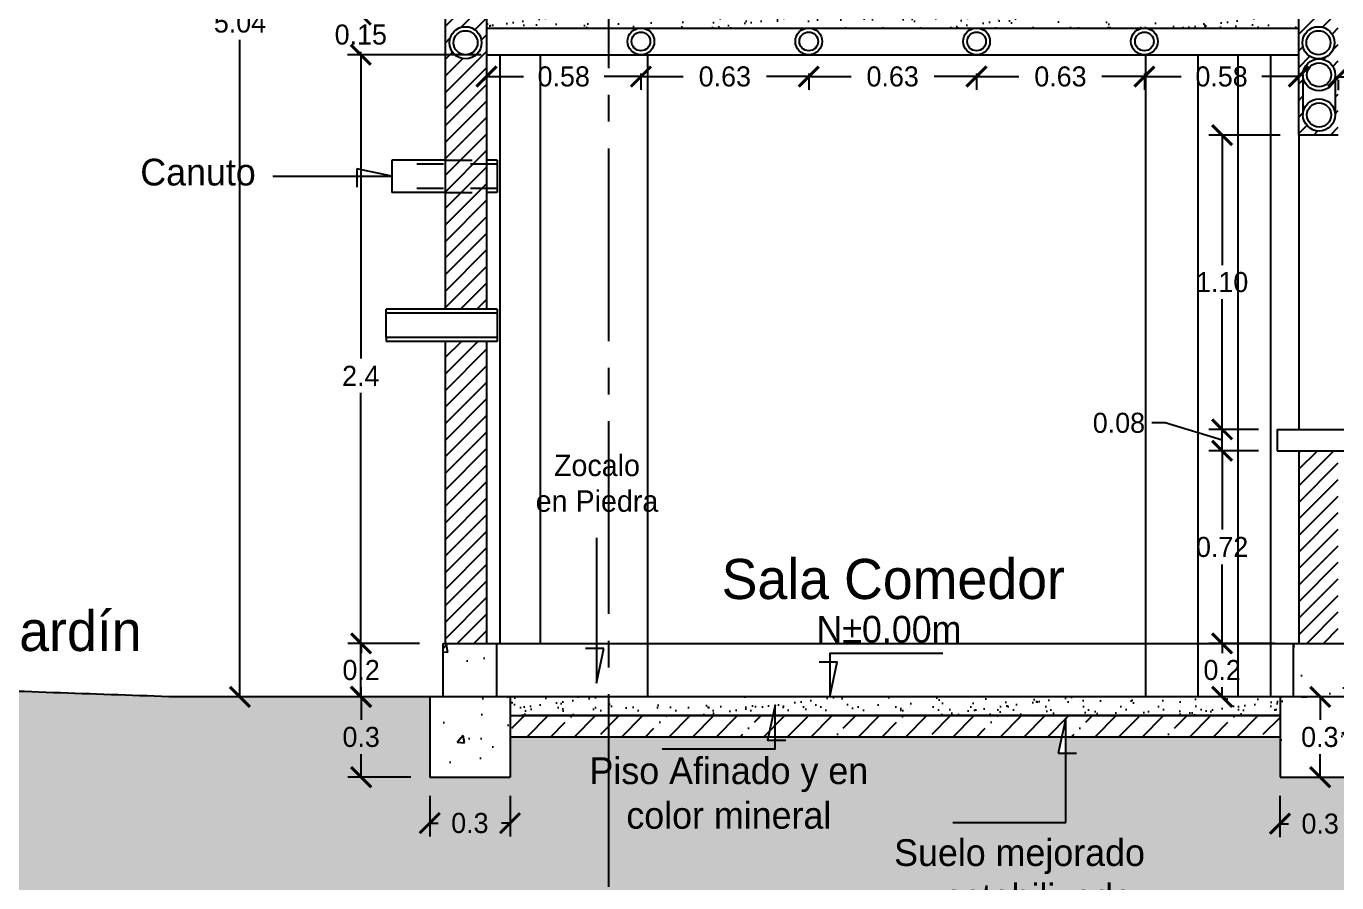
# Model space of a CAD drawing. Extents: x 132.5 to 215, y 54.5 to 129.7.
# Drawn here: x 186.181 to 191.076, y 109.619 to 112.82 of the extents above; entities that cross this region are included whole.
import ezdxf

# ---------------------------------------------------------------- set-up
doc = ezdxf.new("R2010")
doc.units = 0
doc.header["$LTSCALE"] = 0.06
doc.header["$MEASUREMENT"] = 0
doc.header["$PDMODE"] = 34
doc.header["$PDSIZE"] = -5
doc.linetypes.add('ACAD_ISO02W100', pattern=[15, 12, -3])
doc.linetypes.add('ACAD_ISO04W100', pattern=[30.5, 24, -3, 0.5, -3])
doc.layers.get('0').update_dxf_attribs({"linetype": 'CONTINUOUS'})
doc.layers.get('DEFPOINTS').update_dxf_attribs({"linetype": 'CONTINUOUS'})
for name, color, linetype in [('COTAS', 7, 'CONTINUOUS'), ('EJES', 1, 'ACAD_ISO04W100'), ('L005', 46, 'CONTINUOUS'), ('L01', 21, 'CONTINUOUS'), ('L02', 2, 'CONTINUOUS'), ('L025', 4, 'CONTINUOUS'), ('L03', 6, 'CONTINUOUS'), ('L05', 3, 'CONTINUOUS'), ('L07', 20, 'CONTINUOUS'), ('PROY', 9, 'ACAD_ISO02W100')]:
    doc.layers.add(name, color=color, linetype=linetype)
doc.styles.add('STYLE3', font='stylu.ttf')
doc.dimstyles.new('ISO-25', dxfattribs={"dimtxt": 0.075, "dimasz": 0.075, "dimexe": 0.05, "dimexo": 0.07, "dimgap": 0.025, "dimtad": 0, "dimtih": 1, "dimtoh": 1, "dimdsep": 46, "dimtxsty": 'STYLE3', "dimblk1": 'ARCHTICK', "dimblk2": 'ARCHTICK', "dimsah": 1, "dimcen": 1, "dimadec": 0, "dimazin": 0, "dimtfac": 1, "dimtmove": 1, "dimatfit": 3, "dimldrblk": 'ARCHTICK', "dimfxl": 1, "dimtolj": 1, "dimtzin": 0, "dimarcsym": 0})
pattern_1 = [(37.5, (0, 0), (-0.0028347, 0.08670707), [0, -0.0684, 0, -0.0765, 0, -0.073125]), (7.5, (0, 0), (0.07963995, 0.12699657), [0, -0.0369, 0, -0.06165, 0, -0.023625]), (327.5, (-0.05535, 0), (0.140136384, 0.000254657), [0, -0.0225, 0, -0.081, 0, -0.10575]), (317.5, (-0.05535, 0), (0.1352757, 0.0394954), [0, -0.01125, 0, -0.0531, 0, -0.06075])]
pattern_2 = [(45, (0, 0), (-0.030935922, 0.030935922), [])]

# ---------------------------------------------------------------- blocks, each defined once
blk = doc.blocks.new('_ARCHTICK')
at = {"color": 0, "linetype": 'ByBlock', "const_width": 0.15}
blk.add_lwpolyline([(-0.5, -0.5), (0.5, 0.5)], dxfattribs=at)
blk = doc.blocks.new('*D173')
at = {"color": 0, "linetype": 'ByBlock'}
for p, q in [((140.1606, 117.6568), (139.6611, 117.6568)), ((139.7111, 117.6568), (139.7111, 116.521)), ((139.7111, 115.2568), (139.7111, 116.3926)), ((139.9486, 115.2568), (139.6611, 115.2568))]:
    blk.add_line(p, q, dxfattribs=at)
at = {"layer": 'DEFPOINTS', "color": 0, "linetype": 'ByBlock'}
for p in [(139.7111, 117.6568), (140.2306, 117.6568), (140.0186, 115.2568)]:
    blk.add_point(p, dxfattribs=at)
at = {"color": 0, "linetype": 'ByBlock', "xscale": 0.075, "yscale": 0.075, "zscale": 0.075}
for p, rotation in [((139.7111, 117.6568), 90), ((139.7111, 115.2568), 270)]:
    blk.add_blockref('_ARCHTICK', p, dxfattribs=dict(at, rotation=rotation))
at = {"color": 0, "linetype": 'ByBlock', "insert": (139.7111, 116.4568), "char_height": 0.075, "attachment_point": 5, "style": 'STYLE3'}
blk.add_mtext('\\A1;2.4', dxfattribs=at)
blk = doc.blocks.new('*D171')
at = {"color": 0, "linetype": 'ByBlock'}
for p, q in [((139.9072, 120.2968), (139.2099, 120.2968)), ((139.2599, 120.2968), (139.2599, 117.8412)), ((139.2599, 115.2568), (139.2599, 117.7123)), ((139.6424, 115.2568), (139.2099, 115.2568))]:
    blk.add_line(p, q, dxfattribs=at)
at = {"layer": 'DEFPOINTS', "color": 0, "linetype": 'ByBlock'}
for p in [(139.2599, 120.2968), (139.9772, 120.2968), (139.7124, 115.2568)]:
    blk.add_point(p, dxfattribs=at)
at = {"color": 0, "linetype": 'ByBlock', "xscale": 0.075, "yscale": 0.075, "zscale": 0.075}
for p, rotation in [((139.2599, 120.2968), 90), ((139.2599, 115.2568), 270)]:
    blk.add_blockref('_ARCHTICK', p, dxfattribs=dict(at, rotation=rotation))
at = {"color": 0, "linetype": 'ByBlock', "insert": (139.2599, 117.7768), "char_height": 0.075, "attachment_point": 5, "style": 'STYLE3'}
blk.add_mtext('\\A1;5.04', dxfattribs=at)
blk = doc.blocks.new('*D150')
at = {"color": 0, "linetype": 'ByBlock'}
for p, q in [((139.9298, 115.4568), (139.6624, 115.4568)), ((139.7124, 115.4568), (139.7124, 115.4206)), ((139.7124, 115.2568), (139.7124, 115.2929))]:
    blk.add_line(p, q, dxfattribs=at)
at = {"layer": 'DEFPOINTS', "color": 0, "linetype": 'ByBlock'}
for p in [(139.7124, 115.4568), (139.9998, 115.4568), (139.9685, 115.2568)]:
    blk.add_point(p, dxfattribs=at)
at = {"color": 0, "linetype": 'ByBlock', "xscale": 0.075, "yscale": 0.075, "zscale": 0.075}
for p, rotation in [((139.7124, 115.4568), 90), ((139.7124, 115.2568), 270)]:
    blk.add_blockref('_ARCHTICK', p, dxfattribs=dict(at, rotation=rotation))
at = {"color": 0, "linetype": 'ByBlock', "insert": (139.7124, 115.3568), "char_height": 0.075, "attachment_point": 5, "style": 'STYLE3'}
blk.add_mtext('\\A1;0.2', dxfattribs=at)
blk = doc.blocks.new('*D149')
at = {"color": 0, "linetype": 'ByBlock'}
for p, q in [((139.8985, 115.2568), (139.6624, 115.2568)), ((139.7124, 115.2568), (139.7124, 115.1709)), ((139.7124, 114.9568), (139.7124, 115.0427)), ((139.8985, 114.9568), (139.6624, 114.9568))]:
    blk.add_line(p, q, dxfattribs=at)
at = {"layer": 'DEFPOINTS', "color": 0, "linetype": 'ByBlock'}
for p in [(139.7124, 115.2568), (139.9685, 115.2568), (139.9685, 114.9568)]:
    blk.add_point(p, dxfattribs=at)
at = {"color": 0, "linetype": 'ByBlock', "xscale": 0.075, "yscale": 0.075, "zscale": 0.075}
for p, rotation in [((139.7124, 115.2568), 90), ((139.7124, 114.9568), 270)]:
    blk.add_blockref('_ARCHTICK', p, dxfattribs=dict(at, rotation=rotation))
at = {"color": 0, "linetype": 'ByBlock', "insert": (139.7124, 115.1068), "char_height": 0.075, "attachment_point": 5, "style": 'STYLE3'}
blk.add_mtext('\\A1;0.3', dxfattribs=at)
blk = doc.blocks.new('*D148')
at = {"color": 0, "linetype": 'ByBlock'}
for p, q in [((139.9685, 114.8868), (139.9685, 114.7351)), ((140.2685, 114.8868), (140.2685, 114.7351)), ((139.9685, 114.7851), (140.0006, 114.7851)), ((140.2685, 114.7851), (140.2364, 114.7851))]:
    blk.add_line(p, q, dxfattribs=at)
at = {"layer": 'DEFPOINTS', "color": 0, "linetype": 'ByBlock'}
for p in [(139.9685, 114.9568), (140.2685, 114.9568), (139.9685, 114.7851)]:
    blk.add_point(p, dxfattribs=at)
at = {"color": 0, "linetype": 'ByBlock', "xscale": 0.075, "yscale": 0.075, "zscale": 0.075, "rotation": 180}
blk.add_blockref('_ARCHTICK', (139.9685, 114.7851), dxfattribs=at)
at = {"color": 0, "linetype": 'ByBlock', "xscale": 0.075, "yscale": 0.075, "zscale": 0.075}
blk.add_blockref('_ARCHTICK', (140.2685, 114.7851), dxfattribs=at)
at = {"color": 0, "linetype": 'ByBlock', "insert": (140.1185, 114.7851), "char_height": 0.075, "attachment_point": 5, "style": 'STYLE3'}
blk.add_mtext('\\A1;0.3', dxfattribs=at)
blk = doc.blocks.new('*D174')
at = {"color": 0, "linetype": 'ByBlock'}
for p, q in [((139.7111, 117.8068), (139.7111, 117.8818)), ((140.1606, 117.8068), (139.6611, 117.8068)), ((139.7111, 117.8068), (139.7111, 117.7962)), ((139.7111, 117.6568), (139.7111, 117.6674)), ((139.7111, 117.6568), (139.7111, 117.5818))]:
    blk.add_line(p, q, dxfattribs=at)
at = {"layer": 'DEFPOINTS', "color": 0, "linetype": 'ByBlock'}
for p in [(139.7111, 117.8068), (140.2306, 117.8068), (140.2306, 117.6568)]:
    blk.add_point(p, dxfattribs=at)
at = {"color": 0, "linetype": 'ByBlock', "xscale": 0.075, "yscale": 0.075, "zscale": 0.075}
for p, rotation in [((139.7111, 117.8068), 270), ((139.7111, 117.6568), 90)]:
    blk.add_blockref('_ARCHTICK', p, dxfattribs=dict(at, rotation=rotation))
at = {"color": 0, "linetype": 'ByBlock', "insert": (139.7111, 117.7318), "char_height": 0.075, "attachment_point": 5, "style": 'STYLE3'}
blk.add_mtext('\\A1;0.15', dxfattribs=at)
blk = doc.blocks.new('*D178')
at = {"color": 0, "linetype": 'ByBlock'}
for p, q in [((143.0638, 116.1768), (142.8781, 116.1768)), ((142.9281, 116.1768), (142.9281, 115.8822)), ((142.9281, 115.4568), (142.9281, 115.7513)), ((142.8581, 115.4568), (142.8781, 115.4568))]:
    blk.add_line(p, q, dxfattribs=at)
at = {"layer": 'DEFPOINTS', "color": 0, "linetype": 'ByBlock'}
for p in [(142.9281, 116.1768), (143.1338, 116.1768), (142.9281, 115.4568)]:
    blk.add_point(p, dxfattribs=at)
at = {"color": 0, "linetype": 'ByBlock', "xscale": 0.075, "yscale": 0.075, "zscale": 0.075}
for p, rotation in [((142.9281, 116.1768), 90), ((142.9281, 115.4568), 270)]:
    blk.add_blockref('_ARCHTICK', p, dxfattribs=dict(at, rotation=rotation))
at = {"color": 0, "linetype": 'ByBlock', "insert": (142.9281, 115.8168), "char_height": 0.075, "attachment_point": 5, "style": 'STYLE3'}
blk.add_mtext('\\A1;0.72', dxfattribs=at)
blk = doc.blocks.new('*D157')
at = {"color": 0, "linetype": 'ByBlock'}
for p, q in [((143.1243, 115.4568), (142.8781, 115.4568)), ((142.9281, 115.4568), (142.9281, 115.4206)), ((142.9281, 115.2568), (142.9281, 115.2929))]:
    blk.add_line(p, q, dxfattribs=at)
at = {"layer": 'DEFPOINTS', "color": 0, "linetype": 'ByBlock'}
for p in [(142.9281, 115.4568), (143.1943, 115.4568), (143.1441, 115.2568)]:
    blk.add_point(p, dxfattribs=at)
at = {"color": 0, "linetype": 'ByBlock', "xscale": 0.075, "yscale": 0.075, "zscale": 0.075}
for p, rotation in [((142.9281, 115.4568), 90), ((142.9281, 115.2568), 270)]:
    blk.add_blockref('_ARCHTICK', p, dxfattribs=dict(at, rotation=rotation))
at = {"color": 0, "linetype": 'ByBlock', "insert": (142.9281, 115.3568), "char_height": 0.075, "attachment_point": 5, "style": 'STYLE3'}
blk.add_mtext('\\A1;0.2', dxfattribs=at)
blk = doc.blocks.new('*D156')
at = {"color": 0, "linetype": 'ByBlock'}
for p, q in [((190.944, 110.3133), (190.964, 110.3133)), ((191.014, 110.3133), (191.014, 110.2275)), ((191.014, 110.0133), (191.014, 110.0992)), ((190.944, 110.0133), (190.964, 110.0133))]:
    blk.add_line(p, q, dxfattribs=at)
at = {"layer": 'DEFPOINTS', "color": 0, "linetype": 'ByBlock'}
for p in [(191.014, 110.3133), (191.014, 110.3133), (191.014, 110.0133)]:
    blk.add_point(p, dxfattribs=at)
at = {"color": 0, "linetype": 'ByBlock', "xscale": 0.075, "yscale": 0.075, "zscale": 0.075}
for p, rotation in [((191.014, 110.3133), 90), ((191.014, 110.0133), 270)]:
    blk.add_blockref('_ARCHTICK', p, dxfattribs=dict(at, rotation=rotation))
at = {"color": 0, "linetype": 'ByBlock', "insert": (191.0126, 110.1633), "char_height": 0.075, "attachment_point": 5, "style": 'STYLE3'}
blk.add_mtext('\\A1;0.3', dxfattribs=at)
blk = doc.blocks.new('*D151')
at = {"color": 0, "linetype": 'ByBlock'}
for p, q in [((143.1441, 114.8868), (143.1441, 114.7329)), ((143.4441, 114.8868), (143.4441, 114.7329)), ((143.1441, 114.7829), (143.1762, 114.7829)), ((143.4441, 114.7829), (143.412, 114.7829))]:
    blk.add_line(p, q, dxfattribs=at)
at = {"layer": 'DEFPOINTS', "color": 0, "linetype": 'ByBlock'}
for p in [(143.1441, 114.9568), (143.4441, 114.9568), (143.4441, 114.7829)]:
    blk.add_point(p, dxfattribs=at)
at = {"color": 0, "linetype": 'ByBlock', "xscale": 0.075, "yscale": 0.075, "zscale": 0.075, "rotation": 180}
blk.add_blockref('_ARCHTICK', (143.1441, 114.7829), dxfattribs=at)
at = {"color": 0, "linetype": 'ByBlock', "xscale": 0.075, "yscale": 0.075, "zscale": 0.075}
blk.add_blockref('_ARCHTICK', (143.4441, 114.7829), dxfattribs=at)
at = {"color": 0, "linetype": 'ByBlock', "insert": (143.2941, 114.7829), "char_height": 0.075, "attachment_point": 5, "style": 'STYLE3'}
blk.add_mtext('\\A1;0.3', dxfattribs=at)
blk = doc.blocks.new('*D179')
at = {"color": 0, "linetype": 'ByBlock'}
for p, q in [((142.7151, 116.2807), (142.6651, 116.2807)), ((142.9281, 116.2168), (142.7151, 116.2807)), ((143.0638, 116.2568), (142.8781, 116.2568)), ((142.9281, 116.1768), (142.9281, 116.2568))]:
    blk.add_line(p, q, dxfattribs=at)
at = {"layer": 'DEFPOINTS', "color": 0, "linetype": 'ByBlock'}
for p in [(142.9281, 116.2568), (143.1338, 116.2568), (143.1338, 116.1768)]:
    blk.add_point(p, dxfattribs=at)
at = {"color": 0, "linetype": 'ByBlock', "xscale": 0.075, "yscale": 0.075, "zscale": 0.075}
for p, rotation in [((142.9281, 116.2568), 90), ((142.9281, 116.1768), 270)]:
    blk.add_blockref('_ARCHTICK', p, dxfattribs=dict(at, rotation=rotation))
at = {"color": 0, "linetype": 'ByBlock', "insert": (142.6401, 116.2807), "char_height": 0.075, "attachment_point": 6, "style": 'STYLE3'}
blk.add_mtext('\\A1;0.08', dxfattribs=at)
blk = doc.blocks.new('*D180')
at = {"color": 0, "linetype": 'ByBlock'}
for p, q in [((190.8641, 112.4133), (190.5979, 112.4133)), ((190.6479, 112.4133), (190.6479, 111.9272)), ((190.6479, 111.3133), (190.6479, 111.7995))]:
    blk.add_line(p, q, dxfattribs=at)
at = {"layer": 'DEFPOINTS', "color": 0, "linetype": 'ByBlock'}
for p in [(190.6479, 112.4133), (190.9341, 112.4133), (190.8537, 111.3133)]:
    blk.add_point(p, dxfattribs=at)
at = {"color": 0, "linetype": 'ByBlock', "xscale": 0.075, "yscale": 0.075, "zscale": 0.075}
for p, rotation in [((190.6479, 112.4133), 90), ((190.6479, 111.3133), 270)]:
    blk.add_blockref('_ARCHTICK', p, dxfattribs=dict(at, rotation=rotation))
at = {"color": 0, "linetype": 'ByBlock', "insert": (190.6479, 111.8633), "char_height": 0.075, "attachment_point": 5, "style": 'STYLE3'}
blk.add_mtext('\\A1;1.10', dxfattribs=at)
blk = doc.blocks.new('*D265')
at = {"color": 0, "linetype": 'ByBlock'}
for p, q in [((191.0818, 112.631), (191.218, 112.631)), ((191.5838, 112.631), (191.4475, 112.631)), ((191.0818, 112.6201), (191.0818, 112.581))]:
    blk.add_line(p, q, dxfattribs=at)
at = {"layer": 'DEFPOINTS', "color": 0, "linetype": 'ByBlock'}
for p in [(191.0818, 112.6901), (191.5838, 112.7133), (191.0818, 112.631)]:
    blk.add_point(p, dxfattribs=at)
at = {"color": 0, "linetype": 'ByBlock', "xscale": 0.075, "yscale": 0.075, "zscale": 0.075, "rotation": 180}
blk.add_blockref('_ARCHTICK', (191.0818, 112.631), dxfattribs=at)
at = {"color": 0, "linetype": 'ByBlock', "xscale": 0.075, "yscale": 0.075, "zscale": 0.075}
blk.add_blockref('_ARCHTICK', (191.5838, 112.631), dxfattribs=at)
at = {"color": 0, "linetype": 'ByBlock', "insert": (191.3328, 112.631), "char_height": 0.075, "attachment_point": 5, "style": 'STYLE3'}
blk.add_mtext('\\A1;0.5', dxfattribs=at)
blk = doc.blocks.new('*D266')
at = {"color": 0, "linetype": 'ByBlock'}
for p, q in [((190.3574, 112.6433), (190.3574, 112.5819)), ((190.3574, 112.6319), (190.4952, 112.6319)), ((190.9341, 112.6319), (190.7963, 112.6319))]:
    blk.add_line(p, q, dxfattribs=at)
at = {"layer": 'DEFPOINTS', "color": 0, "linetype": 'ByBlock'}
for p in [(190.3574, 112.7133), (190.9341, 112.7132), (190.3574, 112.6319)]:
    blk.add_point(p, dxfattribs=at)
at = {"color": 0, "linetype": 'ByBlock', "xscale": 0.075, "yscale": 0.075, "zscale": 0.075, "rotation": 180}
blk.add_blockref('_ARCHTICK', (190.3574, 112.6319), dxfattribs=at)
at = {"color": 0, "linetype": 'ByBlock', "xscale": 0.075, "yscale": 0.075, "zscale": 0.075}
blk.add_blockref('_ARCHTICK', (190.9341, 112.6319), dxfattribs=at)
at = {"color": 0, "linetype": 'ByBlock', "insert": (190.6457, 112.6319), "char_height": 0.075, "attachment_point": 5, "style": 'STYLE3'}
blk.add_mtext('\\A1;0.58', dxfattribs=at)
blk = doc.blocks.new('*D267')
at = {"color": 0, "linetype": 'ByBlock'}
for p, q in [((189.7307, 112.6433), (189.7307, 112.5819)), ((189.7307, 112.6319), (189.8889, 112.6319)), ((190.3574, 112.6319), (190.1991, 112.6319))]:
    blk.add_line(p, q, dxfattribs=at)
at = {"layer": 'DEFPOINTS', "color": 0, "linetype": 'ByBlock'}
for p in [(189.7307, 112.7133), (190.3574, 112.7133), (189.7307, 112.6319)]:
    blk.add_point(p, dxfattribs=at)
at = {"color": 0, "linetype": 'ByBlock', "xscale": 0.075, "yscale": 0.075, "zscale": 0.075, "rotation": 180}
blk.add_blockref('_ARCHTICK', (189.7307, 112.6319), dxfattribs=at)
at = {"color": 0, "linetype": 'ByBlock', "xscale": 0.075, "yscale": 0.075, "zscale": 0.075}
blk.add_blockref('_ARCHTICK', (190.3574, 112.6319), dxfattribs=at)
at = {"color": 0, "linetype": 'ByBlock', "insert": (190.044, 112.6319), "char_height": 0.075, "attachment_point": 5, "style": 'STYLE3'}
blk.add_mtext('\\A1;0.63', dxfattribs=at)
blk = doc.blocks.new('*D268')
at = {"color": 0, "linetype": 'ByBlock'}
for p, q in [((189.1039, 112.6433), (189.1039, 112.5819)), ((189.1039, 112.6319), (189.2622, 112.6319)), ((189.7307, 112.6319), (189.5724, 112.6319))]:
    blk.add_line(p, q, dxfattribs=at)
at = {"layer": 'DEFPOINTS', "color": 0, "linetype": 'ByBlock'}
for p in [(189.1039, 112.7133), (189.7307, 112.7133), (189.1039, 112.6319)]:
    blk.add_point(p, dxfattribs=at)
at = {"color": 0, "linetype": 'ByBlock', "xscale": 0.075, "yscale": 0.075, "zscale": 0.075, "rotation": 180}
blk.add_blockref('_ARCHTICK', (189.1039, 112.6319), dxfattribs=at)
at = {"color": 0, "linetype": 'ByBlock', "xscale": 0.075, "yscale": 0.075, "zscale": 0.075}
blk.add_blockref('_ARCHTICK', (189.7307, 112.6319), dxfattribs=at)
at = {"color": 0, "linetype": 'ByBlock', "insert": (189.4173, 112.6319), "char_height": 0.075, "attachment_point": 5, "style": 'STYLE3'}
blk.add_mtext('\\A1;0.63', dxfattribs=at)
blk = doc.blocks.new('*D269')
at = {"color": 0, "linetype": 'ByBlock'}
for p, q in [((188.4772, 112.6433), (188.4772, 112.5819)), ((188.4772, 112.6319), (188.6354, 112.6319)), ((189.1039, 112.6319), (188.9457, 112.6319))]:
    blk.add_line(p, q, dxfattribs=at)
at = {"layer": 'DEFPOINTS', "color": 0, "linetype": 'ByBlock'}
for p in [(188.4772, 112.7133), (189.1039, 112.7133), (188.4772, 112.6319)]:
    blk.add_point(p, dxfattribs=at)
at = {"color": 0, "linetype": 'ByBlock', "xscale": 0.075, "yscale": 0.075, "zscale": 0.075, "rotation": 180}
blk.add_blockref('_ARCHTICK', (188.4772, 112.6319), dxfattribs=at)
at = {"color": 0, "linetype": 'ByBlock', "xscale": 0.075, "yscale": 0.075, "zscale": 0.075}
blk.add_blockref('_ARCHTICK', (189.1039, 112.6319), dxfattribs=at)
at = {"color": 0, "linetype": 'ByBlock', "insert": (188.7905, 112.6319), "char_height": 0.075, "attachment_point": 5, "style": 'STYLE3'}
blk.add_mtext('\\A1;0.63', dxfattribs=at)
blk = doc.blocks.new('*D270')
at = {"color": 0, "linetype": 'ByBlock'}
for p, q in [((187.9004, 112.6433), (187.9004, 112.5819)), ((187.9004, 112.6319), (188.0383, 112.6319)), ((188.4772, 112.6319), (188.3393, 112.6319))]:
    blk.add_line(p, q, dxfattribs=at)
at = {"layer": 'DEFPOINTS', "color": 0, "linetype": 'ByBlock'}
for p in [(187.9004, 112.7133), (188.4772, 112.7133), (187.9004, 112.6319)]:
    blk.add_point(p, dxfattribs=at)
at = {"color": 0, "linetype": 'ByBlock', "xscale": 0.075, "yscale": 0.075, "zscale": 0.075, "rotation": 180}
blk.add_blockref('_ARCHTICK', (187.9004, 112.6319), dxfattribs=at)
at = {"color": 0, "linetype": 'ByBlock', "xscale": 0.075, "yscale": 0.075, "zscale": 0.075}
blk.add_blockref('_ARCHTICK', (188.4772, 112.6319), dxfattribs=at)
at = {"color": 0, "linetype": 'ByBlock', "insert": (188.1888, 112.6319), "char_height": 0.075, "attachment_point": 5, "style": 'STYLE3'}
blk.add_mtext('\\A1;0.58', dxfattribs=at)

msp = doc.modelspace()

# ---------------------------------------------------------------- hatches: boundary and pattern name
at = {"layer": 'L005'}
h = msp.add_hatch(dxfattribs=at)
h.set_pattern_fill('ANSI31,_O', color=256, scale=0.35)
h.set_pattern_definition(pattern_2)
edge = h.paths.add_edge_path()
edge.add_line((190.9341, 112.4133), (191.0817, 112.4133))
edge.add_line((191.0817, 112.4133), (191.0823, 116.263))
edge.add_ellipse((191.1298, 116.3074), major_axis=(0, -0.0729), ratio=0.82358, start_angle=232.4041, end_angle=307.577, ccw=False)
edge.add_line((191.0823, 116.3518), (191.0823, 116.3826))
edge.add_line((191.0823, 116.3826), (191.0179, 116.3858))
edge.add_arc((191.0104, 116.3263), 0.06, 0, 82.8519, ccw=False)
edge.add_arc((191.0104, 116.3263), 0.06, -180, 0, ccw=False)
edge.add_arc((191.0104, 116.3263), 0.06, 91.4139, 180, ccw=False)
edge.add_line((191.0089, 116.3863), (190.9341, 116.39))
edge.add_line((190.9341, 116.39), (190.9341, 116.3656))
edge.add_ellipse((190.8885, 116.3181), major_axis=(0, -0.0729), ratio=0.82358, start_angle=49.3956, end_angle=130.6044, ccw=False)
edge.add_line((190.9341, 116.2707), (190.9341, 112.4133))
h.paths.add_polyline_path([(190.9481, 114.9233, -0.414214), (191.0081, 114.9833, -0.414214), (190.9481, 115.0433, -1), (191.0681, 115.0433, -0.414214), (191.0081, 114.9833, -0.414214), (191.0681, 114.9233, -1)], flags=16)
h.paths.add_polyline_path([(190.9631, 114.9233, -1), (191.0531, 114.9233, -1)], flags=0)
h.paths.add_polyline_path([(190.9631, 115.0433, -1), (191.0531, 115.0433, -1)], flags=0)
h.paths.add_polyline_path([(191.0676, 112.7583, -0.403984), (191.0097, 112.6983, -0.414214), (191.0697, 112.6383), (191.0697, 112.4883, -1), (190.9497, 112.4883), (190.9497, 112.6383, -0.403984), (191.0076, 112.6983, -0.414214), (190.9476, 112.7583, -1)], flags=16)
h.paths.add_polyline_path([(191.0526, 112.7583, -1.000001), (190.9626, 112.7583, -1.000001)], flags=0)
h.paths.add_polyline_path([(191.0547, 112.6383, -1.000001), (190.9647, 112.6383, -1.000001)], flags=0)
h.paths.add_polyline_path([(191.0547, 112.4883, -1.000001), (190.9647, 112.4883, -1.000001)], flags=0)
h = msp.add_hatch(dxfattribs=at)
h.set_pattern_fill('ANSI31,_O', color=256, scale=0.35)
h.set_pattern_definition(pattern_2)
h.paths.add_polyline_path([(187.9004, 115.3533), (187.7471, 115.3533), (187.7471, 111.7622), (187.9004, 111.7622)])
h.paths.add_polyline_path([(187.8822, 112.7583, -1), (187.7622, 112.7583, -1)], flags=16)
h.paths.add_polyline_path([(187.8672, 112.7583, -1.000001), (187.7772, 112.7583, -1.000001)], flags=0)
h.paths.add_polyline_path([(187.9004, 111.6422), (187.7471, 111.6422), (187.7471, 110.5133), (187.9004, 110.5133)])
h = msp.add_hatch(dxfattribs=at)
h.set_pattern_fill('ANSI31', color=256, scale=0.35, style=0)
h.set_pattern_definition([(45, (-98.27249, 49.58394), (-0.030935922, 0.030935922), [])])
h.paths.add_polyline_path([(191.0817, 111.2333), (190.9341, 111.2333), (190.9341, 110.5133), (191.0817, 110.5133)])
at = {"layer": 'L01'}
h = msp.add_hatch(dxfattribs=at)
h.set_pattern_fill('EARTH,_O', color=256, scale=0.78, angle=45)
h.set_pattern_definition([(45, (0, 0), (3e-17, 0.27577164), [0.195, -0.195]), (45, (-0.0517, 0.0517), (3e-17, 0.27577164), [0.195, -0.195]), (45, (-0.10341, 0.10341), (3e-17, 0.27577164), [0.195, -0.195]), (135, (-0.10341, 0.13789), (-0.27577164, 3e-17), [0.195, -0.195]), (135, (-0.0517, 0.1896), (-0.27577164, 3e-17), [0.195, -0.195]), (135, (1e-17, 0.2413), (-0.27577164, 3e-17), [0.195, -0.195])])
edge = h.paths.add_edge_path()
edge.add_line((190.864, 110.0133), (190.864, 110.1633))
edge.add_line((190.864, 110.1633), (190.0636, 110.1633))
edge.add_line((190.0636, 110.1633), (190.0636, 110.1032))
edge.add_line((190.0636, 110.1032), (190.0355, 110.1032))
edge.add_line((190.0355, 110.1032), (190.0484, 110.1633))
edge.add_line((190.0484, 110.1633), (188.9779, 110.1633))
edge.add_line((188.9779, 110.1633), (188.9779, 110.1518))
edge.add_line((188.9779, 110.1518), (188.9497, 110.1518))
edge.add_line((188.9497, 110.1518), (188.9522, 110.1633))
edge.add_line((188.9522, 110.1633), (187.9883, 110.1633))
edge.add_line((187.9883, 110.1633), (187.9883, 110.0133))
edge.add_line((187.9883, 110.0133), (187.6883, 110.0133))
edge.add_line((187.6883, 110.0133), (187.6883, 110.3133))
edge.add_line((187.6883, 110.3133), (186.7403, 110.3133))
edge.add_spline(control_points=[(186.7403, 110.3133), (186.4532, 110.3231), (185.9713, 110.3395), (185.3273, 110.3705), (184.9732, 110.3311), (184.8133, 110.3133)], knot_values=[0, 0, 0, 0, 0.862185, 1.447577, 1.929489, 1.929489, 1.929489, 1.929489], degree=3, periodic=0)
edge.add_spline(control_points=[(184.8133, 110.3133), (184.7088, 110.2663), (184.5066, 110.1754), (184.1391, 110.3817), (183.6994, 110.2915), (183.2925, 110.3738), (183.0172, 110.2065), (182.8816, 110.2756), (182.8077, 110.3133)], knot_values=[0, 0, 0, 0, 0.324262, 0.627323, 1.164422, 1.628403, 1.821013, 2.05205, 2.05205, 2.05205, 2.05205], degree=3, periodic=0)
edge.add_spline(control_points=[(182.8077, 110.3133), (182.8782, 110.1814), (183.1276, 109.7142), (183.9724, 109.8784), (184.629, 109.6507), (185.1712, 109.5172), (185.607, 109.5573), (186.0203, 109.3794), (186.2757, 109.3144), (186.588, 109.3163), (186.7387, 109.3153), (186.9486, 109.3161), (187.1703, 109.309), (187.4997, 109.3595), (187.8096, 109.1733), (188.2495, 109.192), (188.7276, 109.0634), (189.2522, 109.2193), (189.7697, 109.2063), (190.1593, 109.1321), (190.5215, 109.1427), (191.2198, 109.0706), (192.1884, 109.2129), (193.242, 109.2532), (193.9805, 109.1322), (194.5847, 109.1732), (195.1377, 109.0488), (195.5542, 109.2027), (195.9276, 109.274), (196.2191, 109.3626), (196.4573, 109.5314), (196.6734, 109.537), (196.8481, 109.6381), (197.0391, 109.6664), (197.2084, 109.8285), (197.5416, 109.879), (197.7109, 110.0518), (197.8201, 110.1633)], knot_values=[0, 0, 0, 0, 0.423905, 1.500487, 2.068055, 2.550155, 3.16264, 3.330651, 3.893778, 3.93311, 4.267428, 4.346092, 4.562415, 4.936065, 5.309174, 5.585196, 6.23684, 6.754159, 7.186806, 7.779719, 7.937045, 8.271941, 9.880172, 10.850657, 11.424005, 12.112588, 12.664631, 13.070037, 13.413474, 13.811646, 13.970172, 14.275455, 14.425211, 14.568373, 14.841535, 15.090274, 15.542525, 15.542525, 15.542525, 15.542525], degree=3, periodic=0)
edge.add_line((197.8201, 110.1633), (196.0026, 110.1633))
edge.add_line((196.0026, 110.1633), (196.0026, 109.8633))
edge.add_line((196.0026, 109.8633), (195.7026, 109.8633))
edge.add_line((195.7026, 109.8633), (195.7026, 110.0133))
edge.add_line((195.7026, 110.0133), (195.2359, 110.0133))
edge.add_line((195.2359, 110.0133), (195.2359, 109.9359))
edge.add_line((195.2359, 109.9359), (195.2077, 109.9359))
edge.add_line((195.2077, 109.9359), (195.2245, 110.0133))
edge.add_line((195.2245, 110.0133), (193.6299, 110.0133))
edge.add_line((193.6299, 110.0133), (193.6299, 109.9893))
edge.add_line((193.6299, 109.9893), (193.6018, 109.9893))
edge.add_line((193.6018, 109.9893), (193.607, 110.0133))
edge.add_line((193.607, 110.0133), (192.8629, 110.0133))
edge.add_line((192.8629, 110.0133), (192.8629, 109.8633))
edge.add_line((192.8629, 109.8633), (192.5629, 109.8633))
edge.add_line((192.5629, 109.8633), (192.5629, 110.1633))
edge.add_line((192.5629, 110.1633), (191.164, 110.1633))
edge.add_line((191.164, 110.1633), (191.164, 110.0133))
edge.add_line((191.164, 110.0133), (190.864, 110.0133))
h.paths.add_polyline_path([(196.3839, 109.9984), (196.5142, 110.0265), (196.5142, 109.9984)], flags=16)
h.paths.add_polyline_path([(187.3206, 110.2212), (187.5439, 110.2212), (187.5439, 110.1055), (187.3206, 110.1055)], flags=24)
h.paths.add_polyline_path([(187.7266, 109.8995), (187.9499, 109.8995), (187.9499, 109.7838), (187.7266, 109.7838)], flags=24)
h.paths.add_polyline_path([(192.2701, 110.0712), (192.4934, 110.0712), (192.4934, 109.9555), (192.2701, 109.9555)], flags=24)
h.paths.add_polyline_path([(190.5363, 110.2212), (190.7596, 110.2212), (190.7596, 110.1055), (190.5363, 110.1055)], flags=25)
h.paths.add_polyline_path([(192.6012, 109.7447), (192.8245, 109.7447), (192.8245, 109.629), (192.6012, 109.629)], flags=24)
h.paths.add_polyline_path([(190.9023, 109.8973), (191.1256, 109.8973), (191.1256, 109.7815), (190.9023, 109.7815)], flags=24)
h.paths.add_polyline_path([(196.094, 110.0712), (196.3173, 110.0712), (196.3173, 109.9555), (196.094, 109.9555)], flags=24)
h.paths.add_polyline_path([(195.7409, 109.7447), (195.9642, 109.7447), (195.9642, 109.629), (195.7409, 109.629)], flags=24)
h.paths.add_polyline_path([(196.4241, 110.067), (198.1164, 110.067), (198.1164, 109.7161), (196.4241, 109.7161)], flags=9)
h.paths.add_polyline_path([(194.4758, 109.6323), (195.5416, 109.6323), (195.5416, 109.2811), (194.4758, 109.2811)], flags=24)
h.paths.add_polyline_path([(193.0484, 109.9178), (194.248, 109.9178), (194.248, 109.5998), (193.0484, 109.5998)], flags=24)
h.paths.add_polyline_path([(190.4684, 109.6054), (194.3361, 109.6054), (194.3361, 108.8103), (190.4684, 108.8103)], flags=9)
h.paths.add_polyline_path([(189.3583, 109.8065), (190.4241, 109.8065), (190.4241, 109.4553), (189.3583, 109.4553)], flags=24)
h.paths.add_polyline_path([(188.2057, 110.1125), (189.4053, 110.1125), (189.4053, 109.7945), (188.2057, 109.7945)], flags=24)
at = {"layer": 'L02'}
h = msp.add_hatch(dxfattribs=at)
h.set_pattern_fill('AR-SAND', color=256, scale=0.045, style=0)
h.set_pattern_definition(pattern_1)
h.paths.add_polyline_path([(190.9341, 112.8133), (190.9341, 112.8633), (187.9004, 112.8633), (187.9004, 112.8133)])
h = msp.add_hatch(dxfattribs=at)
h.set_pattern_fill('AR-CONC', color=256, scale=0.045, style=0)
h.set_pattern_definition([(50, (-98.2725, 49.58394), (0.32276708, -0.02823846), [0.03375, -0.37125]), (355, (-98.2725, 49.58394), (-0.0624381, 0.33848646), [0.027, -0.297]), (100.4514, (-98.2456, 49.5816), (0.26032922, 0.3102478), [0.0286831, -0.31551395]), (46.1842, (-98.2725, 49.67394), (0.48025847, -0.07448356), [0.050625, -0.556875]), (96.6356, (-98.23247, 49.66774), (0.4205982, 0.43835304), [0.0430246, -0.47327085]), (351.1842, (-98.2725, 49.67394), (0.4205979, 0.4383534), [0.0405, -0.4455]), (21, (-98.2275, 49.65144), (0.26860817, -0.1811785), [0.03375, -0.37125]), (326, (-98.2275, 49.65144), (0.1094919, 0.32631752), [0.027, -0.297]), (71.4514, (-98.2051, 49.63634), (0.37810018, 0.14513872), [0.0286831, -0.31551395]), (37.5, (-98.27249, 49.58394), (0.005471935, 0.149802234), [0, -0.2934, 0, -0.3015, 0, -0.298125]), (7.5, (-98.27249, 49.58394), (0.11838129, 0.17748527), [0, -0.1719, 0, -0.28665, 0, -0.113625]), (327.5, (-98.37284, 49.58394), (0.240220096, -0.01014969), [0, -0.1125, 0, -0.351, 0, -0.46575]), (317.5, (-98.41784, 49.58394), (0.26243378, 0.04504724), [0, -0.14625, 0, -0.2331, 0, -0.33075])])
h.paths.add_polyline_path([(187.9382, 110.3133), (187.9382, 110.5133), (187.7384, 110.5133), (187.7384, 110.3133)])
h.paths.add_polyline_path([(187.9883, 110.0133), (187.9883, 110.3133), (187.6883, 110.3133), (187.6883, 110.0133)])
h = msp.add_hatch(dxfattribs=at)
h.set_pattern_fill('AR-CONC', color=256, scale=0.05, style=0)
h.set_pattern_definition([(50, (-98.2725, 49.58394), (0.3586301, -0.03137607), [0.0375, -0.4125]), (355, (-98.2725, 49.58394), (-0.06937567, 0.37609607), [0.03, -0.33]), (100.4514, (-98.2426, 49.58133), (0.2892547, 0.34471977), [0.0318701, -0.35057106]), (46.1842, (-98.2725, 49.68394), (0.5336205, -0.0827595), [0.05625, -0.61875]), (96.6356, (-98.228, 49.67705), (0.46733135, 0.4870589), [0.0478051, -0.5258565]), (351.1842, (-98.2725, 49.68394), (0.467331, 0.4870593), [0.045, -0.495]), (21, (-98.2225, 49.65894), (0.29845353, -0.20130945), [0.0375, -0.4125]), (326, (-98.2225, 49.65894), (0.12165767, 0.362575), [0.03, -0.33]), (71.4514, (-98.1976, 49.64217), (0.4201113, 0.16126525), [0.0318701, -0.35057106]), (37.5, (-98.27249, 49.58394), (0.00607993, 0.166446927), [0, -0.326, 0, -0.335, 0, -0.33125]), (7.5, (-98.27249, 49.58394), (0.13153477, 0.19720586), [0, -0.191, 0, -0.3185, 0, -0.12625]), (327.5, (-98.38399, 49.58394), (0.26691122, -0.011277436), [0, -0.125, 0, -0.39, 0, -0.5175]), (317.5, (-98.43399, 49.58394), (0.29159308, 0.0500525), [0, -0.1625, 0, -0.259, 0, -0.3675])])
h.paths.add_polyline_path([(190.9141, 110.3133), (191.1077, 110.3133), (191.1077, 110.5133), (190.9141, 110.5133)])
h.paths.add_polyline_path([(191.164, 110.0133), (191.164, 110.3133), (190.864, 110.3133), (190.864, 110.0133)])
h = msp.add_hatch(dxfattribs=at)
h.set_pattern_fill('AR-SAND', color=256, scale=0.045, style=0)
h.set_pattern_definition(pattern_1)
h.paths.add_polyline_path([(190.864, 110.3133), (187.9883, 110.3133), (187.9883, 110.2433), (188.8075, 110.2433), (188.8159, 110.2821), (188.8159, 110.2433), (190.864, 110.2433)])
h = msp.add_hatch(dxfattribs=at)
h.set_pattern_fill('ANSI35,_O', color=256, scale=0.5)
h.set_pattern_definition([(45, (-98.27249, 49.58394), (-0.08838835, 0.08838835), []), (45, (-98.1841, 49.58394), (-0.08838835, 0.08838835), [0.15625, -0.03125, 0, -0.03125])])
h.paths.add_polyline_path([(190.864, 110.1633), (190.864, 110.2433), (188.0309, 110.2433), (187.9883, 110.2433), (187.9883, 110.1633)])

# ---------------------------------------------------------------- linework, layer by layer
at = {"layer": 'COTAS'}
for p, q in [((187.547, 112.2591), (187.4167, 112.2872)), ((187.4167, 112.2872), (187.4167, 112.2189)), ((187.1027, 112.2591), (187.547, 112.2591)), ((188.3109, 110.9075), (188.3109, 110.3642)), ((188.339, 110.4945), (188.2707, 110.4945)), ((188.3109, 110.3642), (188.339, 110.4945)), ((190.0636, 110.2335), (190.0355, 110.1032)), ((190.0636, 109.844), (190.0636, 110.2335)), ((190.0355, 110.1032), (190.1038, 110.1032)), ((189.6416, 109.844), (190.0636, 109.844))]:
    msp.add_line(p, q, dxfattribs=at)
for points in [[(189.6045, 110.4758), (189.1825, 110.4758), (189.1825, 110.3133), (189.2106, 110.4437), (189.1423, 110.4437)], [(188.5559, 110.1196), (188.9779, 110.1196), (188.9779, 110.2821), (188.9497, 110.1518), (189.0181, 110.1518)]]:
    msp.add_lwpolyline(points, dxfattribs=at)
at = {"layer": 'EJES', "ltscale": 0.5}
msp.add_line((188.3556, 117.4634), (188.3556, 108.7133), dxfattribs=at)
at = {"layer": 'L005'}
for p, q in [((187.9404, 111.7622), (187.9404, 111.7472)), ((187.9404, 111.6572), (187.9404, 111.6422))]:
    msp.add_line(p, q, dxfattribs=at)
at = {"layer": 'L01'}
for p, q in [((187.9004, 112.7133), (190.9341, 112.7133)), ((187.9504, 112.7133), (187.9504, 110.5133)), ((188.1004, 112.7133), (188.1004, 110.5133)), ((190.3634, 110.3133), (190.3634, 112.7133)), ((190.5583, 110.3133), (190.5583, 112.7133)), ((190.7083, 110.3133), (190.7083, 112.7133)), ((190.8298, 110.3133), (190.8298, 112.7133)), ((187.9382, 110.5133), (190.9141, 110.5133))]:
    msp.add_line(p, q, dxfattribs=at)
at = {"layer": 'L02'}
for p, q in [((190.9497, 112.6383), (190.9497, 112.4883)), ((191.0697, 112.6383), (191.0697, 112.4883)), ((190.9341, 112.4133), (190.9341, 111.3133)), ((187.5251, 111.6572), (187.5251, 111.7472)), ((187.9404, 111.7472), (187.5251, 111.7472)), ((187.9404, 111.7472), (187.9404, 111.6572)), ((187.9404, 111.6572), (187.5251, 111.6572))]:
    msp.add_line(p, q, dxfattribs=at)
for centre, radius in [((187.8222, 112.7583), 0.045), ((188.4772, 112.7633), 0.035), ((189.1039, 112.7633), 0.035), ((189.7307, 112.7633), 0.035), ((190.3574, 112.7633), 0.035), ((191.0076, 112.7583), 0.045), ((191.0097, 112.6383), 0.045), ((191.0097, 112.4883), 0.045)]:
    msp.add_circle(centre, radius, dxfattribs=at)
at = {"layer": 'L025'}
for p, q in [((188.5016, 112.7133), (188.5016, 110.3133)), ((187.747, 112.3191), (187.547, 112.3191)), ((187.547, 112.3191), (187.547, 112.1991)), ((187.9404, 112.3191), (187.9004, 112.3191)), ((187.9404, 112.3191), (187.9404, 112.1991)), ((187.7471, 112.1991), (187.547, 112.1991)), ((187.9404, 112.1991), (187.9004, 112.1991)), ((187.5251, 111.7472), (187.5251, 111.7622)), ((187.9404, 111.7622), (187.5251, 111.7622)), ((187.9404, 111.7622), (187.9404, 111.7472)), ((187.5251, 111.6572), (187.5251, 111.6422)), ((187.9404, 111.6572), (187.9404, 111.6422)), ((187.9404, 111.6422), (187.5251, 111.6422))]:
    msp.add_line(p, q, dxfattribs=at)
for centre, radius in [((187.8222, 112.7583), 0.06), ((188.4772, 112.7633), 0.05), ((189.1039, 112.7633), 0.05), ((189.7307, 112.7633), 0.05), ((190.3574, 112.7633), 0.05), ((191.0076, 112.7583), 0.06), ((191.0097, 112.6383), 0.06), ((191.0097, 112.4883), 0.06)]:
    msp.add_circle(centre, radius, dxfattribs=at)
at = {"layer": 'L03'}
for p, q in [((187.9004, 112.8133), (190.9341, 112.8133)), ((190.8537, 111.3133), (191.702, 111.3133)), ((190.8537, 111.3133), (190.8537, 111.2333)), ((190.8537, 111.2333), (191.702, 111.2333))]:
    msp.add_line(p, q, dxfattribs=at)
at = {"layer": 'L05'}
for p, q in [((190.9341, 112.4133), (190.9341, 116.39)), ((187.7471, 111.7622), (187.7471, 115.3533)), ((187.9004, 115.3533), (187.9004, 111.7622)), ((191.0817, 112.4133), (190.9341, 112.4133)), ((187.7471, 110.5133), (187.7471, 111.6422)), ((187.9004, 111.6422), (187.9004, 110.5133)), ((190.9341, 111.2333), (190.9341, 110.5133))]:
    msp.add_line(p, q, dxfattribs=at)
at = {"layer": 'L07'}
for p, q in [((187.7384, 110.5133), (187.9382, 110.5133)), ((190.9141, 110.5133), (191.1077, 110.5133)), ((190.9141, 110.3133), (190.9141, 110.5133)), ((187.6883, 110.3133), (186.7403, 110.3133)), ((187.6883, 110.3133), (187.6883, 110.0133)), ((187.9883, 110.3133), (187.6883, 110.3133)), ((190.864, 110.3133), (187.9883, 110.3133)), ((187.9883, 110.3133), (187.9883, 110.0133)), ((190.864, 110.3133), (190.864, 110.0133)), ((191.164, 110.3133), (190.864, 110.3133)), ((187.9883, 110.2433), (190.864, 110.2433)), ((190.864, 110.2433), (188.0309, 110.2433)), ((190.864, 110.1633), (187.9883, 110.1633)), ((187.6883, 110.0133), (187.9883, 110.0133)), ((190.864, 110.0133), (191.164, 110.0133))]:
    msp.add_line(p, q, dxfattribs=at)
for points in [[(187.7384, 110.3133), (187.7384, 110.5133)], [(187.9382, 110.5133), (187.9382, 110.3133)]]:
    msp.add_lwpolyline(points, dxfattribs=at)
msp.add_spline([(186.7403, 110.3133), (185.8787, 110.345), (185.2934, 110.3551), (184.8133, 110.3133)], degree=3, dxfattribs=at)
at = {"layer": 'PROY', "ltscale": 0.05}
for p, q in [((187.9404, 112.3041), (187.547, 112.3041)), ((187.7471, 112.3191), (187.9004, 112.3191)), ((187.9404, 112.2141), (187.547, 112.2141)), ((187.7471, 112.1991), (187.9004, 112.1991))]:
    msp.add_line(p, q, dxfattribs=at)

# ---------------------------------------------------------------- texts
at = {"layer": 'COTAS', "attachment_point": 2, "style": 'STYLE3'}
for s, insert, char_height in [('Canuto', (186.823, 112.3248), 0.1), ('Zocalo \\Pen Piedra', (188.313, 111.2187), 0.08)]:
    msp.add_mtext(s, dxfattribs=dict(at, insert=insert, char_height=char_height))
at = {"layer": 'L02', "attachment_point": 2, "style": 'STYLE3'}
for s, insert, char_height in [('Sala Comedor', (189.4196, 110.8291), 0.15), ('Antejardín', (186.1552, 110.6349), 0.15), ('N±0.00m', (189.4035, 110.6163), 0.1), ('Piso Afinado y en \\Pcolor mineral', (188.8055, 110.0875), 0.1), ('Suelo mejorado\\P y estabilizado', (189.8912, 109.7815), 0.1)]:
    msp.add_mtext(s, dxfattribs=dict(at, insert=insert, char_height=char_height))

# ---------------------------------------------------------------- dimensions: what is measured, and where the dimension line sits
at = {"layer": 'COTAS'}
for base, p1, p2, picture, middle in [((186.9798, 115.3533), (187.4322, 110.3133), (187.6971, 115.3533), '*D171', (186.9798, 112.8333)), ((187.431, 112.7133), (187.7384, 110.3133), (187.9504, 112.7133), '*D173', (187.431, 111.5133)), ((190.6479, 111.2333), (190.6479, 110.5133), (190.8537, 111.2333), '*D178', (190.6479, 110.8733)), ((187.4322, 110.3133), (187.6883, 110.0133), (187.6883, 110.3133), '*D149', (187.4322, 110.1633))]:
    dim = msp.add_linear_dim(base=base, p1=p1, p2=p2, angle=90, dimstyle='ISO-25', dxfattribs=at)
    dim.commit()
    dim.dimension.update_dxf_attribs({"geometry": picture, "text_midpoint": middle, "insert": (47.7198, -4.9434)})
for base, p1, p2, picture, middle in [((187.431, 112.8633), (187.9504, 112.7133), (187.9504, 112.8633), '*D174', (187.431, 112.7883)), ((190.6479, 111.3133), (190.8537, 111.2333), (190.8537, 111.3133), '*D179', (190.3599, 111.3372)), ((187.4322, 110.5133), (187.6883, 110.3133), (187.7196, 110.5133), '*D150', (187.4322, 110.4133)), ((190.6479, 110.5133), (190.864, 110.3133), (190.9141, 110.5133), '*D157', (190.6479, 110.4133))]:
    dim = msp.add_linear_dim(base=base, p1=p1, p2=p2, angle=90, dimstyle='ISO-25', override={"dimse1": 1}, dxfattribs=at)
    dim.commit()
    dim.dimension.update_dxf_attribs({"geometry": picture, "text_midpoint": middle, "insert": (47.7198, -4.9434)})
for base, p1, p2, picture, middle in [((187.9004, 112.6319), (188.4772, 112.7133), (187.9004, 112.7133), '*D270', (188.1888, 112.6319)), ((188.4772, 112.6319), (189.1039, 112.7133), (188.4772, 112.7133), '*D269', (188.7905, 112.6319)), ((189.1039, 112.6319), (189.7307, 112.7133), (189.1039, 112.7133), '*D268', (189.4173, 112.6319)), ((189.7307, 112.6319), (190.3574, 112.7133), (189.7307, 112.7133), '*D267', (190.044, 112.6319)), ((190.3574, 112.6319), (190.9341, 112.7132), (190.3574, 112.7133), '*D266', (190.6457, 112.6319)), ((191.0818, 112.631), (191.5838, 112.7133), (191.0818, 112.6901), '*D265', (191.3328, 112.631))]:
    dim = msp.add_linear_dim(base=base, p1=p1, p2=p2, dimstyle='ISO-25', override={"dimse1": 1}, dxfattribs=at)
    dim.commit()
    dim.dimension.update_dxf_attribs({"geometry": picture, "text_midpoint": middle})
dim = msp.add_linear_dim(base=(190.6479, 112.4133), p1=(190.8537, 111.3133), p2=(190.9341, 112.4133), angle=90, text='1.10', dimstyle='ISO-25', override={"dimse1": 1}, dxfattribs=at)
dim.commit()
dim.dimension.update_dxf_attribs({"geometry": '*D180', "text_midpoint": (190.6479, 111.8633)})
dim = msp.add_linear_dim(base=(191.014, 110.3133), p1=(191.014, 110.0133), p2=(191.014, 110.3133), angle=90, dimstyle='ISO-25', dxfattribs=at)
dim.commit()
dim.dimension.update_dxf_attribs({"geometry": '*D156', "text_midpoint": (191.0126, 110.1633), "dimtype": 160})
for base, p1, p2, picture, middle in [((187.6883, 109.8417), (187.9883, 110.0133), (187.6883, 110.0133), '*D148', (187.8383, 109.8417)), ((191.164, 109.8394), (190.864, 110.0133), (191.164, 110.0133), '*D151', (191.014, 109.8394))]:
    dim = msp.add_linear_dim(base=base, p1=p1, p2=p2, dimstyle='ISO-25', dxfattribs=at)
    dim.commit()
    dim.dimension.update_dxf_attribs({"geometry": picture, "text_midpoint": middle, "insert": (47.7198, -4.9434)})

doc.saveas('drawing.dxf')
